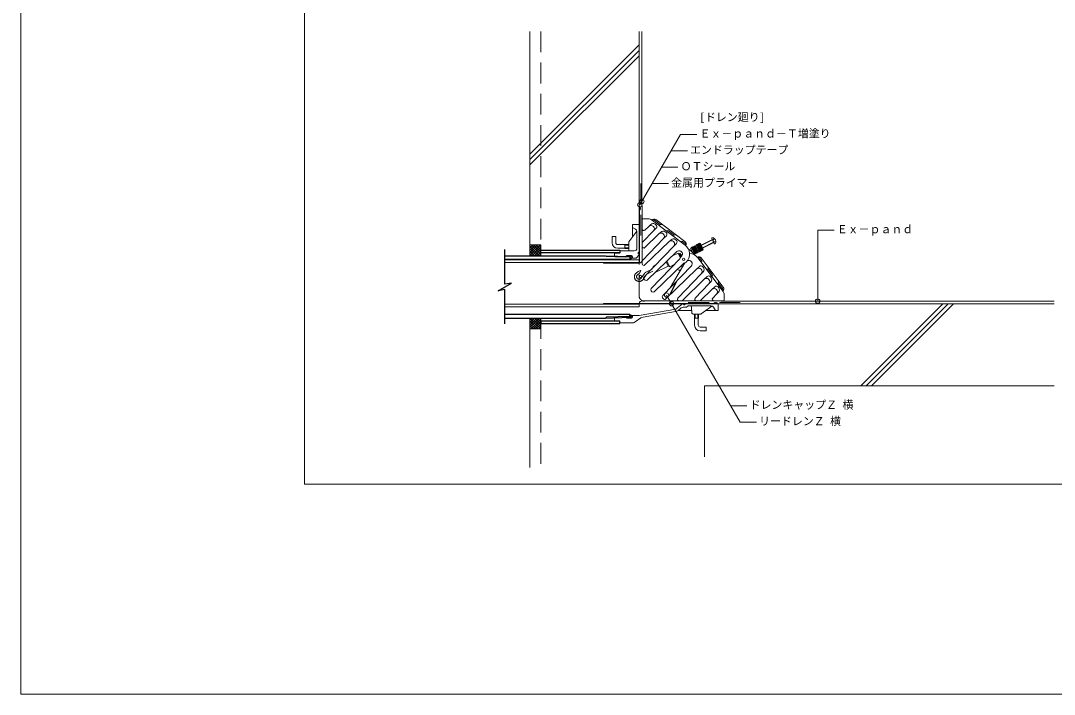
# Model space of a CAD drawing. Units: millimetres, scale not verified. Extents: x -1420 to 1420, y -983 to 983.
# Drawn here: x -1420 to 473, y -983 to 251 of the extents above; entities that cross this region are included whole.
import ezdxf
from ezdxf.enums import TextEntityAlignment as Align

# ---------------------------------------------------------------- set-up
doc = ezdxf.new("R2010")
doc.units = ezdxf.units.MM
doc.header["$LTSCALE"] = 3
doc.linetypes.add('USER1', pattern=[9.525, 6.35, -3.175])
doc.linetypes.add('USER2', pattern=[19.05, 12.7, -6.35])
for name, color, linetype, lineweight in [('0-0_0', 7, 'Continuous', 18), ('0-1_WAKU', 7, 'Continuous', 18), ('0-3_KANAMONO', 4, 'Continuous', 18), ('0-4_KUTAI', 3, 'Continuous', 18), ('0-5_BOUSUI', 1, 'Continuous', 18), ('0-6_HATCH', 9, 'Continuous', 18), ('0-7_BUHIN', 7, 'Continuous', 25), ('0-8_MOJI', 7, 'Continuous', 18), ('0-9_HAISUI', 7, 'Continuous', 25), ('0-A_RIDOREN', 6, 'Continuous', 18)]:
    doc.layers.add(name, color=color, linetype=linetype, lineweight=lineweight)
doc.styles.add('ＭＳ ゴシック', font='')
doc.styles.get('ＭＳ ゴシック').set_extended_font_data('MS Gothic')

msp = doc.modelspace()

# ---------------------------------------------------------------- linework, layer by layer
at = {"layer": '0-0_0'}
msp.add_lwpolyline([(-900.036, -597.754), (899.964, -597.754), (899.964, 602.246), (-900.036, 602.246)], close=True, dxfattribs=at)
at = {"layer": '0-1_WAKU'}
msp.add_lwpolyline([(-1420.036, -982.754), (1419.964, -982.754), (1419.964, 982.608), (-1420.036, 982.608)], close=True, dxfattribs=at)
at = {"layer": '0-3_KANAMONO'}
for p, q in [((-299.536, -127.754), (-299.536, -145.421)), ((-276.952, -132.898), (-269.747, -125.94)), ((-266.105, -122.423), (-270.43, -126.6)), ((-203.238, -160.329), (-265.165, -113.664)), ((-261.263, -134.424), (-256.193, -129.174)), ((-248.969, -122.738), (-259.394, -114.882)), ((-256.663, -123.201), (-258.326, -121.947)), ((-256.973, -113.576), (-203.464, -153.898)), ((-306.136, -154.221), (-291.586, -134.821)), ((-291.536, -165.754), (-291.536, -135.525)), ((-261.263, -134.424), (-281.194, -155.063)), ((-242.713, -148.402), (-281.194, -188.249)), ((-276.952, -164.788), (-251.197, -139.918)), ((-247.556, -136.401), (-251.197, -139.918)), ((-242.713, -148.402), (-237.644, -143.152)), ((-238.114, -137.179), (-239.777, -135.925)), ((-223.556, -141.888), (-233.981, -134.032)), ((-229.007, -150.379), (-233.332, -154.556)), ((-219.565, -151.156), (-221.228, -149.903)), ((-174.053, -160.199), (-153.347, -150.223)), ((-173.787, -160.751), (-153.081, -150.775)), ((-154.215, -148.421), (-149.874, -157.43)), ((-153.484, -146.959), (-153.748, -147.086)), ((-313.536, -159.354), (-326.736, -159.354)), ((-326.736, -166.154), (-313.536, -166.154)), ((-306.536, -160.204), (-313.536, -160.204)), ((-306.536, -165.304), (-313.536, -165.304)), ((-306.536, -168.883), (-306.536, -155.421)), ((-282.036, -157.147), (-282.036, -162.63)), ((-224.164, -162.379), (-278.713, -218.866)), ((-276.952, -196.679), (-232.648, -153.895)), ((-224.164, -162.379), (-219.095, -157.13)), ((-203.338, -157.123), (-208.004, -153.607)), ((-202.493, -160.918), (-202.48, -160.9)), ((-202.493, -160.918), (-202.48, -160.9)), ((-193.644, -169.638), (-192.071, -168.88)), ((-193.144, -170.078), (-191.805, -169.433)), ((-191.771, -164.896), (-185.465, -161.858)), ((-191.572, -165.31), (-186.363, -176.12)), ((-191.495, -165.468), (-185.189, -162.43)), ((-191.22, -166.04), (-184.913, -163.002)), ((-190.944, -166.612), (-184.638, -163.574)), ((-190.668, -167.184), (-184.362, -164.146)), ((-190.393, -167.756), (-184.087, -164.718)), ((-190.117, -168.328), (-183.811, -165.29)), ((-189.842, -168.9), (-183.535, -165.862)), ((-189.566, -169.472), (-183.26, -166.434)), ((-189.29, -170.044), (-182.984, -167.006)), ((-189.015, -170.617), (-182.708, -167.578)), ((-188.739, -171.189), (-182.433, -168.15)), ((-188.463, -171.761), (-182.157, -168.722)), ((-188.188, -172.333), (-181.882, -169.294)), ((-187.912, -172.905), (-181.606, -169.866)), ((-185.699, -161.37), (-179.623, -173.983)), ((-182.762, -160.555), (-176.456, -157.517)), ((-182.563, -160.969), (-177.354, -171.78)), ((-182.486, -161.127), (-176.18, -158.089)), ((-182.211, -161.699), (-175.905, -158.661)), ((-181.935, -162.272), (-175.629, -159.233)), ((-181.66, -162.844), (-175.353, -159.805)), ((-181.384, -163.416), (-175.078, -160.377)), ((-181.108, -163.988), (-174.802, -160.949)), ((-180.833, -164.56), (-174.526, -161.521)), ((-180.557, -165.132), (-174.251, -162.093)), ((-180.281, -165.704), (-173.975, -162.666)), ((-180.006, -166.276), (-173.7, -163.238)), ((-179.73, -166.848), (-173.424, -163.81)), ((-179.455, -167.42), (-173.148, -164.382)), ((-179.179, -167.992), (-172.873, -164.954)), ((-178.903, -168.564), (-172.597, -165.526)), ((-178.628, -169.136), (-172.321, -166.098)), ((-178.352, -169.708), (-172.046, -166.67)), ((-178.076, -170.28), (-171.77, -167.242)), ((-177.801, -170.852), (-171.495, -167.814)), ((-177.525, -171.425), (-171.219, -168.386)), ((-177.25, -171.997), (-170.943, -168.958)), ((-176.974, -172.569), (-170.668, -169.53)), ((-176.691, -157.03), (-170.614, -169.642)), ((-171.715, -165.052), (-151.008, -155.076)), ((-171.449, -165.605), (-150.742, -155.628)), ((-148.539, -157.896), (-148.275, -157.769)), ((-332.536, -180.239), (-311.503, -180.896)), ((-301.536, -179.254), (-309.536, -179.254)), ((-304.651, -186.354), (-299.536, -184.254)), ((-299.536, -181.254), (-299.536, -184.254)), ((-272.602, -224.516), (-218.384, -172.157)), ((-212.723, -185.337), (-265.492, -239.981)), ((-265.492, -239.981), (-213.008, -185.632)), ((-226.34, -179.841), (-215.876, -174.8)), ((-212.056, -182.729), (-215.876, -174.8)), ((-210.913, -177.959), (-208.241, -176.671)), ((-210.647, -178.511), (-208.336, -177.397)), ((-189.911, -173.819), (-189.733, -173.733)), ((-189.573, -174.337), (-189.467, -174.286)), ((-187.637, -173.477), (-181.33, -170.438)), ((-187.361, -174.049), (-181.055, -171.011)), ((-187.085, -174.621), (-180.779, -171.583)), ((-186.81, -175.193), (-180.503, -172.155)), ((-186.534, -175.765), (-180.228, -172.727)), ((-186.258, -176.337), (-179.952, -173.299)), ((-185.983, -176.909), (-179.677, -173.871)), ((-180.699, -182.712), (-180.682, -182.699)), ((-180.111, -183.456), (-133.445, -245.384)), ((-176.905, -183.556), (-173.389, -188.223)), ((-133.358, -237.191), (-173.679, -183.683)), ((-282.036, -190.333), (-282.036, -194.521)), ((-205.414, -193.226), (-259.762, -245.71)), ((-259.762, -245.71), (-205.414, -193.226)), ((-244.298, -252.821), (-191.939, -198.602)), ((-182.161, -204.383), (-238.648, -258.931)), ((-237.995, -191.096), (-234.124, -199.132)), ((-236.48, -189.633), (-231.454, -200.065)), ((-230.364, -238.392), (-203.973, -192.682)), ((-182.161, -204.383), (-176.911, -199.313)), ((-170.938, -199.783), (-169.685, -201.446)), ((-161.669, -203.775), (-153.814, -214.2)), ((-278.36, -223.346), (-276.492, -224.754)), ((-230.446, -251.011), (-218.095, -225.687)), ((-216.46, -257.17), (-173.677, -212.867)), ((-168.183, -222.932), (-208.031, -261.412)), ((-170.16, -209.225), (-174.337, -213.55)), ((-168.183, -222.932), (-162.933, -217.862)), ((-156.96, -218.332), (-155.707, -219.996)), ((-263.968, -245.674), (-265.455, -244.186)), ((-265.455, -244.186), (-263.968, -245.674)), ((-232.55, -253.043), (-220.343, -228.015)), ((-184.57, -257.17), (-159.699, -231.416)), ((-154.205, -241.481), (-174.845, -261.412)), ((-156.183, -227.774), (-159.699, -231.416)), ((-154.205, -241.481), (-148.955, -236.411)), ((-142.982, -236.881), (-141.729, -238.545)), ((-142.52, -229.187), (-134.664, -239.612)), ((-243.128, -258.579), (-244.536, -256.71)), ((-210.114, -262.254), (-214.302, -262.254)), ((-176.929, -262.254), (-182.412, -262.254)), ((-152.679, -257.17), (-145.721, -249.965)), ((-142.205, -246.324), (-146.381, -250.649)), ((-280.369, -292.091), (-220.956, -281.969)), ((-216.234, -279.793), (-211.769, -276.072)), ((-191.002, -279.754), (-216.187, -279.754)), ((-190.66, -284.887), (-191.411, -273.621)), ((-174.002, -286.354), (-154.602, -271.804)), ((-147.536, -279.754), (-165.202, -279.754)), ((-332.536, -293.269), (-311.507, -292.59)), ((-301.536, -294.254), (-309.536, -294.254)), ((-304.651, -287.154), (-299.536, -289.254)), ((-294.979, -300.999), (-284.348, -293.704)), ((-188.665, -286.754), (-175.202, -286.754)), ((-185.936, -306.954), (-185.936, -293.754)), ((-185.086, -286.754), (-185.086, -293.754)), ((-179.986, -286.754), (-179.986, -293.754)), ((-179.136, -293.754), (-179.136, -306.954))]:
    msp.add_line(p, q, dxfattribs=at)
at = {"layer": '0-3_KANAMONO', "linetype": 'USER2'}
for p, q in [((-275.172, -210.029), (-263.772, -204.536)), ((-283.65, -220.804), (-277.918, -212.393)), ((-274.613, -214.646), (-280.345, -223.057)), ((-262.308, -208.271), (-273.436, -213.633))]:
    msp.add_line(p, q, dxfattribs=at)
at = {"layer": '0-3_KANAMONO'}
for points in [[(-269.378, -112.254), (-281.236, -112.254), (-282.036, -113.054), (-282.036, -130.74)], [(-293.886, -131.285), (-299.536, -127.754), (-299.536, -122.754), (-287.536, -122.754), (-287.536, -172.754), (-289.26, -174.564)], [(-330.136, -155.954), (-330.136, -144.754), (-336.936, -144.754), (-336.936, -155.954)], [(-306.536, -159.004), (-313.536, -159.004), (-313.536, -166.504), (-306.536, -166.504)], [(-311.536, -181.254), (-311.536, -182.396), (-331.036, -181.787), (-332.536, -180.239), (-332.536, -174.754), (-322.536, -174.754), (-322.536, -170.754), (-296.536, -170.754)], [(-288.536, -176.254), (-287.536, -176.254), (-287.536, -178.254), (-293.036, -184.254), (-299.536, -184.254)], [(-211.058, -181.344), (-213.7, -175.86), (-215.052, -176.511), (-212.056, -182.729)], [(-211.058, -181.344), (-213.765, -175.725), (-212.324, -175.031), (-209.833, -180.201)], [(-257.816, -197.227), (-261.854, -199.172), (-261.136, -200.664)], [(-256.934, -209.385), (-256.646, -209.983), (-234.124, -199.132), (-231.454, -200.065), (-223.024, -196.004)], [(-132.036, -249.596), (-132.036, -261.454), (-132.836, -262.254), (-150.521, -262.254)], [(-206.036, -268.754), (-206.036, -267.754), (-208.036, -267.754), (-220.036, -277.754), (-287.536, -289.254), (-299.536, -289.254), (-299.536, -292.254)], [(-205.367, -273.754), (-200.536, -273.754), (-197.536, -271.754), (-155.307, -271.754)], [(-151.067, -274.104), (-147.536, -279.754), (-142.536, -279.754), (-142.536, -267.754), (-202.536, -267.754), (-204.346, -269.478)], [(-311.536, -292.254), (-311.536, -291.112), (-331.036, -291.721), (-332.536, -293.269), (-332.536, -298.754), (-322.536, -298.754), (-322.536, -302.754), (-300.637, -302.754)], [(-178.786, -286.754), (-178.786, -293.754), (-186.286, -293.754), (-186.286, -286.754)], [(-175.736, -310.354), (-164.536, -310.354), (-164.536, -317.154), (-175.736, -317.154)]]:
    msp.add_lwpolyline(points, dxfattribs=at)
at = {"layer": '0-3_KANAMONO', "linetype": 'USER1'}
msp.add_lwpolyline([(-146.956, -154.303), (-150.443, -154.268), (-152.182, -152.992), (-152.097, -150.836), (-149.951, -148.087)], dxfattribs=at)
at = {"layer": '0-3_KANAMONO'}
for points in [[(-191.572, -165.31), (-192.006, -164.409), (-185.699, -161.37), (-184.364, -161.837), (-179.156, -172.648), (-179.623, -173.983), (-185.929, -177.021), (-186.363, -176.12), (-188.165, -176.988), (-193.373, -166.178)], [(-182.563, -160.969), (-182.997, -160.068), (-176.691, -157.03), (-175.356, -157.497), (-170.147, -168.307), (-170.614, -169.642), (-176.92, -172.681), (-177.354, -171.78), (-179.156, -172.648), (-184.364, -161.837)]]:
    msp.add_lwpolyline(points, close=True, dxfattribs=at)
at = {"layer": '0-3_KANAMONO', "linetype": 'USER2'}
for points in [[(-293.136, -211.63), (-289.347, -208.368), (-284.705, -206.511)], [(-284.211, -207.084), (-286.737, -211.399), (-290.527, -214.661)]]:
    msp.add_lwpolyline(points, dxfattribs=at)
at = {"layer": '0-3_KANAMONO'}
msp.add_circle((-206.036, -186.254), 2, dxfattribs=at)
msp.add_circle((-206.036, -186.254), 2, dxfattribs=at)
msp.add_circle((-206.036, -186.254), 2, dxfattribs=at)
msp.add_circle((-206.036, -186.254), 2, dxfattribs=at)
for centre, radius, start, end in [((-269.378, -119.254), 7, 53, 90), ((-259.982, -117.569), 5, 53, 143), ((-296.536, -135.525), 5, 0, 57.99462), ((-279.036, -130.74), 3, 180, 314), ((-265.579, -130.256), 6, 316, 134), ((-261.937, -126.739), 6, 53, 134), ((-261.199, -117.278), 3, 53, 133.40593), ((-259.07, -126.395), 4, 316, 53), ((-247.015, -127.341), 5, 53, 143), ((-247.029, -144.234), 6, 316, 134), ((-243.388, -140.717), 6, 53, 134), ((-240.521, -140.373), 4, 316, 53), ((-235.787, -136.428), 3, 53, 133.40593), ((-224.839, -154.695), 6, 53, 134), ((-221.603, -146.49), 5, 53, 143), ((-221.972, -154.351), 4, 316, 53), ((-153.314, -147.987), 1, 115.7251, 205.7251), ((-152.442, -149.121), 2.4, 53.99881, 115.7251), ((-156.909, -155.269), 10, 357.45139, 53.99881), ((-326.736, -155.954), 10.2, 180, 270), ((-326.736, -155.954), 3.4, 180, 270), ((-304.536, -155.421), 2, 143.1301, 180), ((-304.536, -168.883), 2, 180, 249.31769), ((-296.536, -165.754), 5, 270, 0), ((-279.036, -157.147), 3, 136, 180), ((-279.036, -162.63), 3, 180, 314), ((-228.48, -158.211), 6, 316, 134), ((-209.81, -156.003), 3, 53, 133.40593), ((-206.473, -157.891), 5, 323, 53), ((-205.143, -159.519), 3, 332.59407, 53), ((-215.575, -176.701), 20.5, 314.93567, 53), ((-206.036, -186.254), 20.5, 25.81623, 64.18377), ((-148.973, -156.996), 1, 205.7251, 295.7251), ((-149.317, -155.607), 2.4, 295.7251, 357.45139), ((-309.536, -181.254), 2, 90, 180), ((-301.536, -181.254), 2, 0, 90), ((-288.536, -175.254), 1, 136.39718, 270), ((-279.036, -190.333), 3, 136, 180), ((-214.216, -176.474), 6, 309.90724, 134), ((-206.036, -186.254), 7, 135.1101, 174.90139), ((-206.036, -186.254), 6.75, 129.90724, 172.19507), ((-196.483, -195.793), 20.5, 128.10118, 135.06433), ((-196.255, -194.434), 6, 316, 122.09387), ((-196.483, -195.793), 20.5, 37, 86.18836), ((-177.673, -186.692), 5, 37, 127), ((-179.301, -185.362), 3, 37, 117.40593), ((-175.785, -190.028), 3, 316.59407, 37), ((-279.036, -194.521), 3, 180, 314), ((-211.923, -196.452), 10, 236.72058, 270), ((-208.036, -189.718), 10, 249.75378, 270), ((-206.036, -186.254), 7, 275.09861, 314.8899), ((-177.993, -208.699), 6, 316, 134), ((-174.132, -202.19), 4, 37, 134), ((-174.476, -205.057), 6, 316, 37), ((-166.272, -201.821), 5, 307, 37), ((-276.555, -220.95), 3, 136, 233), ((-274.686, -222.358), 3, 233, 314), ((-164.015, -227.248), 6, 316, 134), ((-160.155, -220.74), 4, 37, 134), ((-160.499, -223.606), 6, 316, 37), ((-156.209, -216.005), 3, 316.59407, 37), ((-147.122, -227.233), 5, 307, 37), ((-263.334, -242.065), 3, 136, 225), ((-263.334, -242.065), 3, 136, 225), ((-261.846, -243.552), 3, 225, 314), ((-261.846, -243.552), 3, 225, 314), ((-150.037, -245.797), 6, 316, 134), ((-146.177, -239.289), 4, 37, 134), ((-146.521, -242.156), 6, 316, 37), ((-137.06, -241.418), 3, 316.59407, 37), ((-137.351, -240.2), 5, 307, 37), ((-139.036, -249.596), 7, 360, 37), ((-242.14, -254.905), 3, 136, 217), ((-240.732, -256.773), 3, 217, 314), ((-214.302, -259.254), 3, 136, 270), ((-210.114, -259.254), 3, 270, 314), ((-182.412, -259.254), 3, 136, 270), ((-176.929, -259.254), 3, 270, 314), ((-150.521, -259.254), 3, 136, 270), ((-222.636, -272.111), 10, 279.66867, 309.80557), ((-205.367, -283.754), 10, 90, 129.80557), ((-205.036, -268.754), 1, 180, 313.60282), ((-193.407, -273.754), 2, 3.81407, 90), ((-155.307, -276.754), 5, 32.00538, 90), ((-309.536, -292.254), 2, 180, 270), ((-301.536, -292.254), 2, 270, 0), ((-300.637, -292.754), 10, 270, 304.46107), ((-278.689, -301.949), 10, 99.66867, 124.46107), ((-188.665, -284.754), 2, 183.81407, 270), ((-175.202, -284.754), 2, 270, 306.8699), ((-175.736, -306.954), 10.2, 180, 270), ((-175.736, -306.954), 3.4, 180, 270)]:
    msp.add_arc(centre, radius, start, end, dxfattribs=at)
at = {"layer": '0-3_KANAMONO', "linetype": 'USER2'}
for centre, radius, start, end in [((-284.556, -206.882), 0.4, 329.64974, 111.80046), ((-287.493, -218.185), 8.65, 130.7251, 325.7251), ((-287.493, -218.185), 4.65, 130.7251, 325.7251), ((-272.134, -216.335), 7, 115.7251, 145.7251), ((-272.134, -216.335), 3, 115.7251, 145.7251)]:
    msp.add_arc(centre, radius, start, end, dxfattribs=at)
at = {"layer": '0-4_KUTAI'}
for p, q in [((-487.536, 230.973), (-487.536, -159.754)), ((-287.536, 230.973), (-287.536, -122.754)), ((-487.536, -159.754), (-467.536, -159.754)), ((-467.536, -169.754), (-467.536, -159.754)), ((-142.536, -267.754), (472.464, -267.754)), ((-487.536, -313.754), (-487.536, -567.754)), ((-487.536, -313.754), (-467.536, -313.754)), ((-467.536, -303.754), (-467.536, -313.754)), ((-167.536, -417.754), (472.464, -417.754)), ((-167.536, -417.754), (-167.536, -547.754))]:
    msp.add_line(p, q, dxfattribs=at)
at = {"layer": '0-4_KUTAI', "linetype": 'USER2'}
for p, q in [((-467.536, 230.973), (-467.536, -159.754)), ((-467.536, -293.812), (-467.536, -567.754))]:
    msp.add_line(p, q, dxfattribs=at)
at = {"layer": '0-5_BOUSUI', "linetype": 'USER2'}
for p, q in [((-284.536, -142.754), (-284.536, -42.754)), ((-197.536, -265.254), (-97.536, -265.254))]:
    msp.add_line(p, q, dxfattribs=at)
at = {"layer": '0-5_BOUSUI'}
for p, q in [((-487.536, -159.754), (-487.536, -179.754)), ((-467.536, -174.254), (-467.536, -179.754)), ((-487.536, -313.754), (-487.536, -293.754)), ((-467.536, -299.254), (-467.536, -293.754))]:
    msp.add_line(p, q, dxfattribs=at)
for points in [[(-282.036, -188.154), (-282.036, -92.629), (-282.536, -82.629), (-282.536, 230.973)], [(472.464, -262.754), (-137.411, -262.754), (-147.411, -262.254), (-282.036, -262.254)]]:
    msp.add_lwpolyline(points, dxfattribs=at)
for centre, radius, start, end in [((-289.164, -92.933), 4.219, 300.29798, 67.29489), ((-287.036, -188.154), 5, 270, 0), ((-282.036, -267.254), 5, 90, 180), ((-147.456, -269.908), 4.421, 29.15241, 143.11318)]:
    msp.add_arc(centre, radius, start, end, dxfattribs=at)
at = {"layer": '0-6_HATCH'}
for p, q in [((-487.536, 6.186), (-287.536, 206.186)), ((-487.536, -3.713), (-287.536, 196.287)), ((-487.536, -13.613), (-287.536, 186.387)), ((-287.536, -89.758), (-287.086, -89.261)), ((-287.536, -89.296), (-285.246, -91.368)), ((-287.536, -91.177), (-286.312, -89.824)), ((-287.536, -92.597), (-285.683, -90.549)), ((-287.536, -90.581), (-284.945, -92.925)), ((-287.536, -91.865), (-285.101, -94.068)), ((-287.036, -93.464), (-285.214, -91.451)), ((-287.036, -94.884), (-284.959, -92.589)), ((-287.036, -93.602), (-285.488, -95.003)), ((-287.036, -96.304), (-285.144, -94.212)), ((-287.036, -94.887), (-286.05, -95.779)), ((-287.036, -96.171), (-286.773, -96.409)), ((-487.536, -161.002), (-486.288, -159.754)), ((-487.536, -165.492), (-481.798, -159.754)), ((-487.536, -169.982), (-477.308, -159.754)), ((-487.536, -174.472), (-472.817, -159.754)), ((-487.536, -178.962), (-468.327, -159.754)), ((-469.937, -179.754), (-487.536, -162.155)), ((-474.427, -179.754), (-487.536, -166.646)), ((-467.536, -177.665), (-485.447, -159.754)), ((-483.837, -179.754), (-467.536, -163.453)), ((-467.536, -173.175), (-480.957, -159.754)), ((-479.347, -179.754), (-467.536, -167.943)), ((-467.536, -168.685), (-476.467, -159.754)), ((-467.536, -164.195), (-471.976, -159.754)), ((-478.917, -179.754), (-487.536, -171.136)), ((-483.407, -179.754), (-487.536, -175.626)), ((-474.857, -179.754), (-467.536, -172.433)), ((-470.367, -179.754), (-467.536, -176.923)), ((-311.477, -180.775), (-310.015, -179.312)), ((-310.492, -180.95), (-311.238, -180.204)), ((-305.857, -181.095), (-307.698, -179.254)), ((-307.263, -181.051), (-305.467, -179.254)), ((-304.651, -182.929), (-301.039, -179.317)), ((-301.777, -185.174), (-304.651, -182.301)), ((-299.536, -182.926), (-303.207, -179.254)), ((-302.845, -185.613), (-299.536, -182.303)), ((-150.056, -267.254), (-150.555, -266.755)), ((-150.187, -267.254), (-148.56, -265.627)), ((-148.709, -267.254), (-149.802, -266.161)), ((-146.862, -267.754), (-148.89, -265.726)), ((-148.84, -267.254), (-147.088, -265.502)), ((-145.515, -267.754), (-147.771, -265.498)), ((-147.536, -267.297), (-145.98, -265.741)), ((-146.646, -267.754), (-145.075, -266.183)), ((-144.168, -267.754), (-146.274, -265.648)), ((-145.299, -267.754), (-144.328, -266.783)), ((-143.952, -267.754), (-143.729, -267.531)), ((118.458, -417.754), (268.458, -267.754)), ((128.358, -417.754), (278.358, -267.754)), ((138.257, -417.754), (288.257, -267.754)), ((-469.937, -293.754), (-487.536, -311.353)), ((-474.427, -293.754), (-487.536, -306.863)), ((-478.917, -293.754), (-487.536, -302.373)), ((-483.407, -293.754), (-487.536, -297.882)), ((-487.536, -294.546), (-468.327, -313.754)), ((-487.536, -299.036), (-472.817, -313.754)), ((-467.536, -295.843), (-485.447, -313.754)), ((-483.837, -293.754), (-467.536, -310.056)), ((-467.536, -300.333), (-480.957, -313.754)), ((-479.347, -293.754), (-467.536, -305.565)), ((-474.857, -293.754), (-467.536, -301.075)), ((-470.367, -293.754), (-467.536, -296.585)), ((-311.408, -292.958), (-311.024, -292.575)), ((-309.441, -294.254), (-311.117, -292.578)), ((-308.213, -294.254), (-306.39, -292.43)), ((-304.951, -294.254), (-306.763, -292.442)), ((-304.651, -290.692), (-302.143, -288.184)), ((-300.662, -294.053), (-304.651, -290.064)), ((-303.723, -294.254), (-299.536, -290.067)), ((-299.536, -290.689), (-301.97, -288.255)), ((-487.536, -303.526), (-477.308, -313.754)), ((-487.536, -308.016), (-481.798, -313.754)), ((-487.536, -312.506), (-486.288, -313.754)), ((-467.536, -304.823), (-476.467, -313.754)), ((-467.536, -309.313), (-471.976, -313.754))]:
    msp.add_line(p, q, dxfattribs=at)
at = {"layer": '0-7_BUHIN'}
for points in [[(-533.231, -304.516), (-533.231, -241.633), (-545.397, -243.778), (-521.065, -229.73), (-533.231, -231.875), (-533.231, -168.314)], [(-533.231, -179.754), (-348.751, -179.754), (-304.651, -181.132), (-304.651, -186.354), (-533.231, -186.354)], [(-304.651, -182.611), (-347.402, -181.275), (-348.272, -179.769)], [(-533.231, -293.754), (-348.751, -293.754), (-304.651, -292.376), (-304.651, -287.154), (-533.231, -287.154)], [(-304.651, -290.897), (-347.402, -292.233), (-348.272, -293.739)]]:
    msp.add_lwpolyline(points, dxfattribs=at)
at = {"layer": '0-8_MOJI'}
for p, q in [((-286.2, -86.586), (-211.821, 42.243)), ((-181.821, 42.243), (-211.821, 42.243)), ((-199.141, 12.243), (-229.141, 12.243)), ((-216.462, -17.757), (-246.462, -17.757)), ((-233.782, -47.757), (-263.782, -47.757)), ((69.505, -132.956), (39.505, -132.956)), ((39.505, -262.86), (39.505, -132.956)), ((-237.1, -251.724), (-102.715, -484.487)), ((-90.035, -454.487), (-120.035, -454.487)), ((-72.715, -484.487), (-102.715, -484.487))]:
    msp.add_line(p, q, dxfattribs=at)
for centre in [(-286.2, -86.586), (-282.536, -80.239), (-237.1, -251.724), (-228.005, -267.477), (39.505, -262.86)]:
    msp.add_circle(centre, 4, dxfattribs=at)
at = {"layer": '0-9_HAISUI'}
for points in [[(-467.536, -169.754), (-322.536, -169.754), (-322.536, -174.254), (-467.536, -174.254)], [(-467.536, -303.754), (-322.536, -303.754), (-322.536, -299.254), (-467.536, -299.254)]]:
    msp.add_lwpolyline(points, close=True, dxfattribs=at)
at = {"layer": '0-A_RIDOREN', "linetype": 'USER2'}
msp.add_line((-287.536, -253.054), (-287.536, -188.454), dxfattribs=at)
at = {"layer": '0-A_RIDOREN'}
for p, q in [((-352.536, -192.454), (-352.536, -192.104)), ((-352.536, -267.954), (-352.536, -268.304)), ((-287.536, -267.954), (-287.536, -268.304))]:
    msp.add_line(p, q, dxfattribs=at)
for points in [[(-352.536, -193.154), (-287.036, -193.154), (-287.036, -92.754), (-287.536, -92.754), (-287.536, -192.454), (-352.536, -192.454)], [(-352.536, -267.954), (-287.536, -267.954), (-287.536, -267.754), (-147.536, -267.754), (-147.536, -267.254), (-287.536, -267.254), (-352.536, -267.254)]]:
    msp.add_lwpolyline(points, close=True, dxfattribs=at)
for points in [[(-533.231, -187.304), (-287.536, -187.304), (-287.536, -192.104), (-533.231, -192.104)], [(-533.231, -268.304), (-287.536, -268.304), (-287.536, -273.104), (-533.231, -273.104)]]:
    msp.add_lwpolyline(points, dxfattribs=at)
msp.add_circle((-285.036, -217.554), 2, dxfattribs=at)
at = {"layer": '0-A_RIDOREN', "linetype": 'USER2'}
msp.add_arc((-277.536, -253.054), 10, 180, 270, dxfattribs=at)

# ---------------------------------------------------------------- texts
at = {"layer": '0-8_MOJI', "style": 'ＭＳ ゴシック'}
for s, p in [('[ドレン廻り]', (-176.821, 62.243)), ('Ｅｘ－ｐａｎｄ－Ｔ増塗り', (-176.821, 32.243)), ('エンドラップテープ', (-194.141, 2.243)), ('ＯＴシール', (-211.462, -27.757)), ('金属用プライマー', (-228.782, -57.757)), ('Ｅｘ－ｐａｎｄ', (74.505, -142.956)), ('ドレンキャップＺ 横', (-85.035, -464.487)), ('リードレンＺ 横', (-67.715, -494.487))]:
    msp.add_text(s, height=14.66, dxfattribs=at).set_placement(p, align=Align.BOTTOM_LEFT)

doc.saveas('drawing.dxf')
